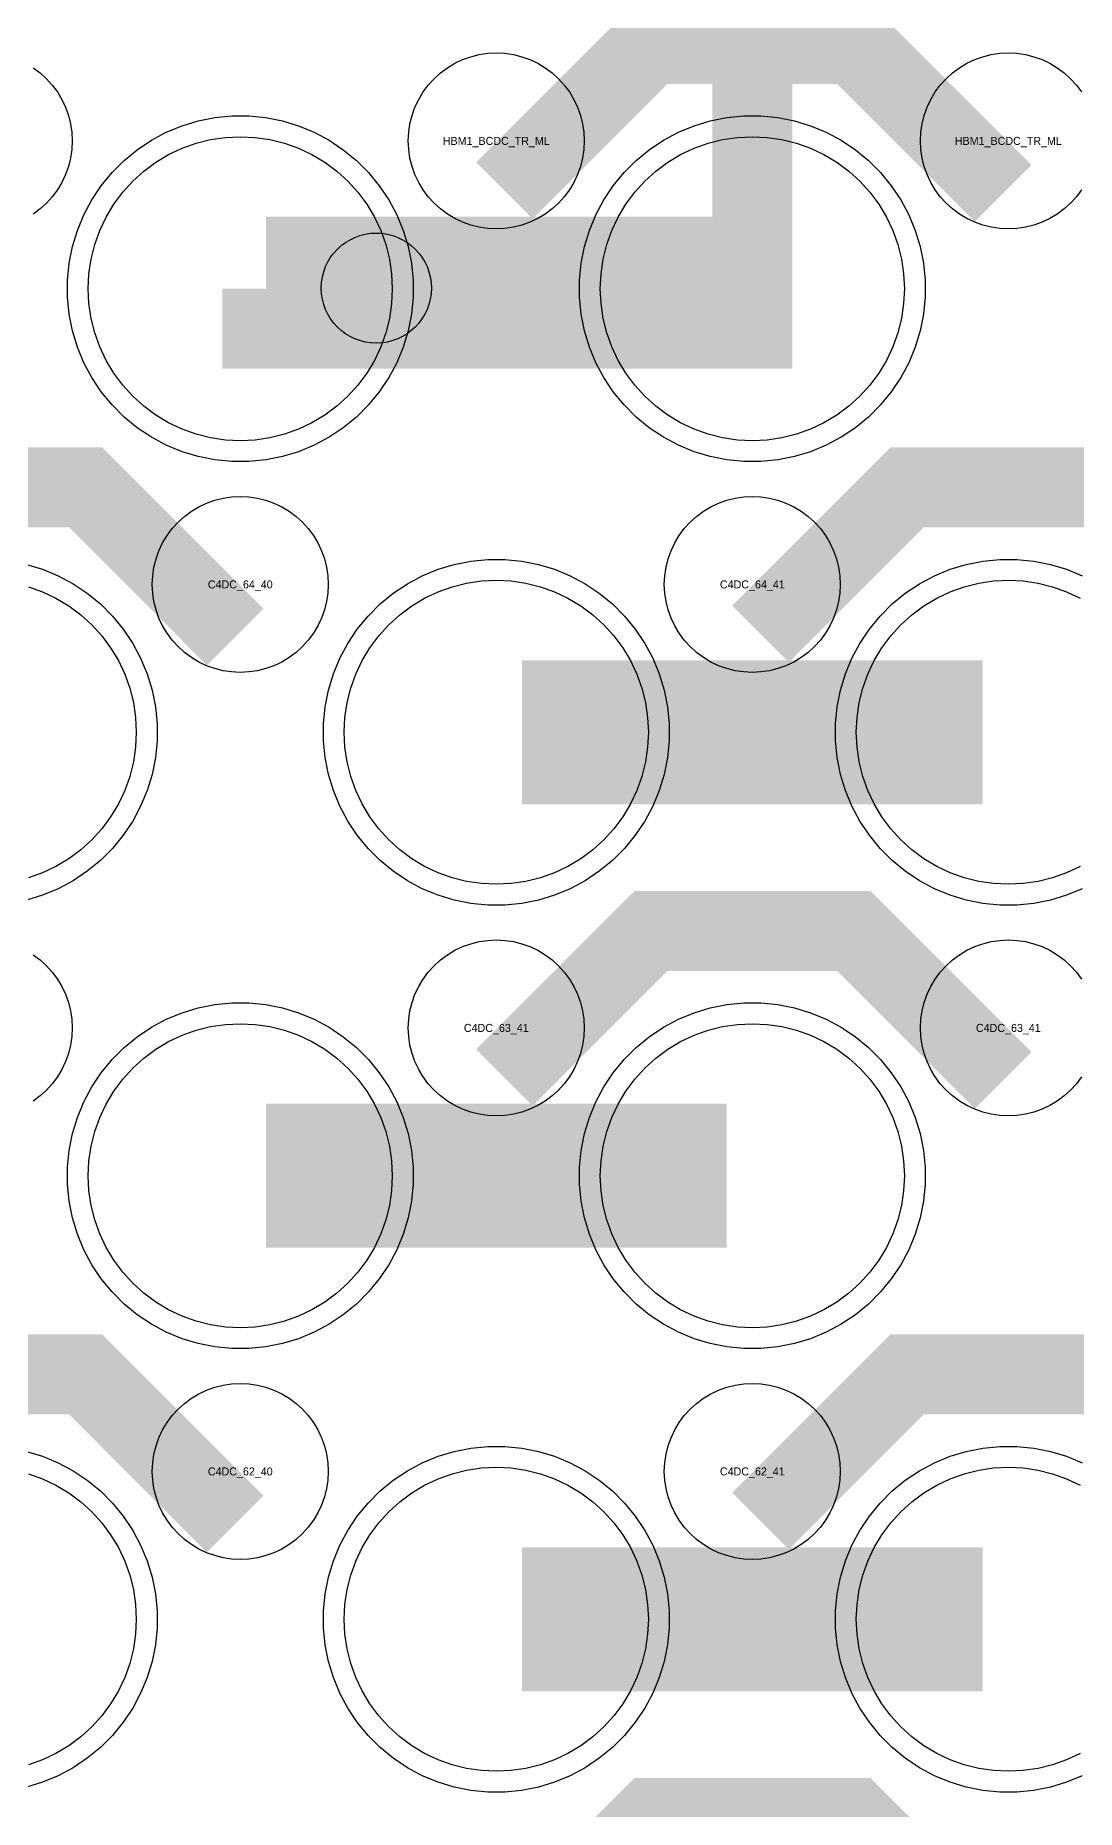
# Model space of a CAD drawing. Extents: x -11880 to 11880, y -14992 to 14992.
# Drawn here: x 976 to 1301, y -6308 to -5754 of the extents above; entities that cross this region are included whole.
import ezdxf
from ezdxf.enums import TextEntityAlignment as Align

# ---------------------------------------------------------------- set-up
doc = ezdxf.new("R2010")
doc.units = 0
doc.header["$MEASUREMENT"] = 0
for name, color, linetype in [('GDS_775_DT_237', 138, 'CONTINUOUS'), ('RDL1_FS', 34, 'CONTINUOUS'), ('RDL_BS', 160, 'CONTINUOUS')]:
    doc.layers.add(name, color=color, linetype=linetype)

msp = doc.modelspace()

# ---------------------------------------------------------------- linework, layer by layer
at = {"layer": 'RDL1_FS'}
for points in [[(1040, -5880.409), (1035.343, -5880.18), (1030.732, -5879.496), (1026.209, -5878.364), (1021.819, -5876.792), (1017.605, -5874.8), (1013.605, -5872.402), (1009.86, -5869.624), (1006.406, -5866.494), (1003.276, -5863.04), (1000.498, -5859.295), (998.1, -5855.295), (996.108, -5851.081), (994.536, -5846.691), (993.404, -5842.168), (992.72, -5837.557), (992.491, -5832.9), (992.72, -5828.243), (993.404, -5823.632), (994.536, -5819.109), (996.108, -5814.719), (998.1, -5810.505), (1000.498, -5806.505), (1003.276, -5802.76), (1006.406, -5799.306), (1009.86, -5796.176), (1013.605, -5793.398), (1017.605, -5791), (1021.819, -5789.008), (1026.209, -5787.436), (1030.732, -5786.304), (1035.343, -5785.62), (1040, -5785.391), (1044.657, -5785.62), (1049.268, -5786.304), (1053.791, -5787.436), (1058.181, -5789.008), (1062.395, -5791), (1066.395, -5793.398), (1070.14, -5796.176), (1073.594, -5799.306), (1076.724, -5802.76), (1079.502, -5806.505), (1081.9, -5810.505), (1083.892, -5814.719), (1085.464, -5819.109), (1086.596, -5823.632), (1087.28, -5828.243), (1087.509, -5832.9), (1087.28, -5837.557), (1086.596, -5842.168), (1085.464, -5846.691), (1083.892, -5851.081), (1081.9, -5855.295), (1079.502, -5859.295), (1076.724, -5863.04), (1073.594, -5866.494), (1070.14, -5869.624), (1066.395, -5872.402), (1062.395, -5874.8), (1058.181, -5876.792), (1053.791, -5878.364), (1049.268, -5879.496), (1044.657, -5880.18)], [(1200, -5880.409), (1195.343, -5880.18), (1190.732, -5879.496), (1186.209, -5878.364), (1181.819, -5876.792), (1177.605, -5874.8), (1173.605, -5872.402), (1169.86, -5869.624), (1166.406, -5866.494), (1163.276, -5863.04), (1160.498, -5859.295), (1158.1, -5855.295), (1156.108, -5851.081), (1154.536, -5846.691), (1153.404, -5842.168), (1152.72, -5837.557), (1152.491, -5832.9), (1152.72, -5828.243), (1153.404, -5823.632), (1154.536, -5819.109), (1156.108, -5814.719), (1158.1, -5810.505), (1160.498, -5806.505), (1163.276, -5802.76), (1166.406, -5799.306), (1169.86, -5796.176), (1173.605, -5793.398), (1177.605, -5791), (1181.819, -5789.008), (1186.209, -5787.436), (1190.732, -5786.304), (1195.343, -5785.62), (1200, -5785.391), (1204.657, -5785.62), (1209.268, -5786.304), (1213.791, -5787.436), (1218.181, -5789.008), (1222.395, -5791), (1226.395, -5793.398), (1230.14, -5796.176), (1233.594, -5799.306), (1236.724, -5802.76), (1239.502, -5806.505), (1241.9, -5810.505), (1243.892, -5814.719), (1245.464, -5819.109), (1246.596, -5823.632), (1247.28, -5828.243), (1247.509, -5832.9), (1247.28, -5837.557), (1246.596, -5842.168), (1245.464, -5846.691), (1243.892, -5851.081), (1241.9, -5855.295), (1239.502, -5859.295), (1236.724, -5863.04), (1233.594, -5866.494), (1230.14, -5869.624), (1226.395, -5872.402), (1222.395, -5874.8), (1218.181, -5876.792), (1213.791, -5878.364), (1209.268, -5879.496), (1204.657, -5880.18)], [(1120, -6018.974), (1115.343, -6018.745), (1110.732, -6018.061), (1106.209, -6016.929), (1101.819, -6015.357), (1097.605, -6013.365), (1093.605, -6010.967), (1089.86, -6008.189), (1086.406, -6005.059), (1083.276, -6001.605), (1080.498, -5997.86), (1078.1, -5993.86), (1076.108, -5989.646), (1074.536, -5985.256), (1073.404, -5980.733), (1072.72, -5976.122), (1072.491, -5971.465), (1072.72, -5966.808), (1073.404, -5962.197), (1074.536, -5957.674), (1076.108, -5953.284), (1078.1, -5949.07), (1080.498, -5945.07), (1083.276, -5941.325), (1086.406, -5937.871), (1089.86, -5934.741), (1093.605, -5931.963), (1097.605, -5929.565), (1101.819, -5927.573), (1106.209, -5926.001), (1110.732, -5924.869), (1115.343, -5924.185), (1120, -5923.956), (1124.657, -5924.185), (1129.268, -5924.869), (1133.791, -5926.001), (1138.181, -5927.573), (1142.395, -5929.565), (1146.395, -5931.963), (1150.14, -5934.741), (1153.594, -5937.871), (1156.724, -5941.325), (1159.502, -5945.07), (1161.9, -5949.07), (1163.892, -5953.284), (1165.464, -5957.674), (1166.596, -5962.197), (1167.28, -5966.808), (1167.509, -5971.465), (1167.28, -5976.122), (1166.596, -5980.733), (1165.464, -5985.256), (1163.892, -5989.646), (1161.9, -5993.86), (1159.502, -5997.86), (1156.724, -6001.605), (1153.594, -6005.059), (1150.14, -6008.189), (1146.395, -6010.967), (1142.395, -6013.365), (1138.181, -6015.357), (1133.791, -6016.929), (1129.268, -6018.061), (1124.657, -6018.745)], [(1040, -6157.539), (1035.343, -6157.31), (1030.732, -6156.626), (1026.209, -6155.494), (1021.819, -6153.922), (1017.605, -6151.93), (1013.605, -6149.532), (1009.86, -6146.754), (1006.406, -6143.624), (1003.276, -6140.17), (1000.498, -6136.425), (998.1, -6132.425), (996.108, -6128.211), (994.536, -6123.821), (993.404, -6119.298), (992.72, -6114.687), (992.491, -6110.03), (992.72, -6105.373), (993.404, -6100.762), (994.536, -6096.239), (996.108, -6091.849), (998.1, -6087.635), (1000.498, -6083.635), (1003.276, -6079.89), (1006.406, -6076.436), (1009.86, -6073.306), (1013.605, -6070.528), (1017.605, -6068.13), (1021.819, -6066.138), (1026.209, -6064.566), (1030.732, -6063.434), (1035.343, -6062.75), (1040, -6062.521), (1044.657, -6062.75), (1049.268, -6063.434), (1053.791, -6064.566), (1058.181, -6066.138), (1062.395, -6068.13), (1066.395, -6070.528), (1070.14, -6073.306), (1073.594, -6076.436), (1076.724, -6079.89), (1079.502, -6083.635), (1081.9, -6087.635), (1083.892, -6091.849), (1085.464, -6096.239), (1086.596, -6100.762), (1087.28, -6105.373), (1087.509, -6110.03), (1087.28, -6114.687), (1086.596, -6119.298), (1085.464, -6123.821), (1083.892, -6128.211), (1081.9, -6132.425), (1079.502, -6136.425), (1076.724, -6140.17), (1073.594, -6143.624), (1070.14, -6146.754), (1066.395, -6149.532), (1062.395, -6151.93), (1058.181, -6153.922), (1053.791, -6155.494), (1049.268, -6156.626), (1044.657, -6157.31)], [(1200, -6157.539), (1195.343, -6157.31), (1190.732, -6156.626), (1186.209, -6155.494), (1181.819, -6153.922), (1177.605, -6151.93), (1173.605, -6149.532), (1169.86, -6146.754), (1166.406, -6143.624), (1163.276, -6140.17), (1160.498, -6136.425), (1158.1, -6132.425), (1156.108, -6128.211), (1154.536, -6123.821), (1153.404, -6119.298), (1152.72, -6114.687), (1152.491, -6110.03), (1152.72, -6105.373), (1153.404, -6100.762), (1154.536, -6096.239), (1156.108, -6091.849), (1158.1, -6087.635), (1160.498, -6083.635), (1163.276, -6079.89), (1166.406, -6076.436), (1169.86, -6073.306), (1173.605, -6070.528), (1177.605, -6068.13), (1181.819, -6066.138), (1186.209, -6064.566), (1190.732, -6063.434), (1195.343, -6062.75), (1200, -6062.521), (1204.657, -6062.75), (1209.268, -6063.434), (1213.791, -6064.566), (1218.181, -6066.138), (1222.395, -6068.13), (1226.395, -6070.528), (1230.14, -6073.306), (1233.594, -6076.436), (1236.724, -6079.89), (1239.502, -6083.635), (1241.9, -6087.635), (1243.892, -6091.849), (1245.464, -6096.239), (1246.596, -6100.762), (1247.28, -6105.373), (1247.509, -6110.03), (1247.28, -6114.687), (1246.596, -6119.298), (1245.464, -6123.821), (1243.892, -6128.211), (1241.9, -6132.425), (1239.502, -6136.425), (1236.724, -6140.17), (1233.594, -6143.624), (1230.14, -6146.754), (1226.395, -6149.532), (1222.395, -6151.93), (1218.181, -6153.922), (1213.791, -6155.494), (1209.268, -6156.626), (1204.657, -6157.31)], [(1120, -6296.099), (1115.343, -6295.87), (1110.732, -6295.186), (1106.209, -6294.054), (1101.819, -6292.482), (1097.605, -6290.49), (1093.605, -6288.092), (1089.86, -6285.314), (1086.406, -6282.184), (1083.276, -6278.73), (1080.498, -6274.985), (1078.1, -6270.985), (1076.108, -6266.771), (1074.536, -6262.381), (1073.404, -6257.858), (1072.72, -6253.247), (1072.491, -6248.59), (1072.72, -6243.933), (1073.404, -6239.322), (1074.536, -6234.799), (1076.108, -6230.409), (1078.1, -6226.195), (1080.498, -6222.195), (1083.276, -6218.45), (1086.406, -6214.996), (1089.86, -6211.866), (1093.605, -6209.088), (1097.605, -6206.69), (1101.819, -6204.698), (1106.209, -6203.126), (1110.732, -6201.994), (1115.343, -6201.31), (1120, -6201.081), (1124.657, -6201.31), (1129.268, -6201.994), (1133.791, -6203.126), (1138.181, -6204.698), (1142.395, -6206.69), (1146.395, -6209.088), (1150.14, -6211.866), (1153.594, -6214.996), (1156.724, -6218.45), (1159.502, -6222.195), (1161.9, -6226.195), (1163.892, -6230.409), (1165.464, -6234.799), (1166.596, -6239.322), (1167.28, -6243.933), (1167.509, -6248.59), (1167.28, -6253.247), (1166.596, -6257.858), (1165.464, -6262.381), (1163.892, -6266.771), (1161.9, -6270.985), (1159.502, -6274.985), (1156.724, -6278.73), (1153.594, -6282.184), (1150.14, -6285.314), (1146.395, -6288.092), (1142.395, -6290.49), (1138.181, -6292.482), (1133.791, -6294.054), (1129.268, -6295.186), (1124.657, -6295.87)]]:
    msp.add_lwpolyline(points, close=True, dxfattribs=at)
for points in [[(1048.002, -5832.9, 45, 45, 0), (1120.002, -5832.9, 45, 45, 0)], [(1120.002, -5832.9, 45, 45, 0), (1192.002, -5832.9, 45, 45, 0)], [(1128.002, -5971.465, 45, 45, 0), (1200.002, -5971.465, 45, 45, 0)], [(1200.002, -5971.465, 45, 45, 0), (1272.002, -5971.465, 45, 45, 0)], [(1048.002, -6110.03, 45, 45, 0), (1120.002, -6110.03, 45, 45, 0)], [(1120.002, -6110.03, 45, 45, 0), (1192.002, -6110.03, 45, 45, 0)], [(1128.002, -6248.59, 45, 45, 0), (1200.002, -6248.59, 45, 45, 0)], [(1200.002, -6248.59, 45, 45, 0), (1272.002, -6248.59, 45, 45, 0)]]:
    msp.add_lwpolyline(points, format="xyseb", dxfattribs=at)
for points in [[(1302.395, -6013.365), (1298.181, -6015.357), (1293.791, -6016.929), (1289.268, -6018.061), (1284.657, -6018.745), (1280, -6018.974), (1275.343, -6018.745), (1270.732, -6018.061), (1266.209, -6016.929), (1261.819, -6015.357), (1257.605, -6013.365), (1253.605, -6010.967), (1249.86, -6008.189), (1246.406, -6005.059), (1243.276, -6001.605), (1240.498, -5997.86), (1238.1, -5993.86), (1236.108, -5989.646), (1234.536, -5985.256), (1233.404, -5980.733), (1232.72, -5976.122), (1232.491, -5971.465), (1232.72, -5966.808), (1233.404, -5962.197), (1234.536, -5957.674), (1236.108, -5953.284), (1238.1, -5949.07), (1240.498, -5945.07), (1243.276, -5941.325), (1246.406, -5937.871), (1249.86, -5934.741), (1253.605, -5931.963), (1257.605, -5929.565), (1261.819, -5927.573), (1266.209, -5926.001), (1270.732, -5924.869), (1275.343, -5924.185), (1280, -5923.956), (1284.657, -5924.185), (1289.268, -5924.869), (1293.791, -5926.001), (1298.181, -5927.573), (1302.395, -5929.565)], [(973.791, -5926.001), (978.181, -5927.573), (982.395, -5929.565), (986.395, -5931.963), (990.14, -5934.741), (993.594, -5937.871), (996.724, -5941.325), (999.502, -5945.07), (1001.9, -5949.07), (1003.892, -5953.284), (1005.464, -5957.674), (1006.596, -5962.197), (1007.28, -5966.808), (1007.509, -5971.465), (1007.28, -5976.122), (1006.596, -5980.733), (1005.464, -5985.256), (1003.892, -5989.646), (1001.9, -5993.86), (999.502, -5997.86), (996.724, -6001.605), (993.594, -6005.059), (990.14, -6008.189), (986.395, -6010.967), (982.395, -6013.365), (978.181, -6015.357), (973.791, -6016.929)], [(1302.395, -6290.49), (1298.181, -6292.482), (1293.791, -6294.054), (1289.268, -6295.186), (1284.657, -6295.87), (1280, -6296.099), (1275.343, -6295.87), (1270.732, -6295.186), (1266.209, -6294.054), (1261.819, -6292.482), (1257.605, -6290.49), (1253.605, -6288.092), (1249.86, -6285.314), (1246.406, -6282.184), (1243.276, -6278.73), (1240.498, -6274.985), (1238.1, -6270.985), (1236.108, -6266.771), (1234.536, -6262.381), (1233.404, -6257.858), (1232.72, -6253.247), (1232.491, -6248.59), (1232.72, -6243.933), (1233.404, -6239.322), (1234.536, -6234.799), (1236.108, -6230.409), (1238.1, -6226.195), (1240.498, -6222.195), (1243.276, -6218.45), (1246.406, -6214.996), (1249.86, -6211.866), (1253.605, -6209.088), (1257.605, -6206.69), (1261.819, -6204.698), (1266.209, -6203.126), (1270.732, -6201.994), (1275.343, -6201.31), (1280, -6201.081), (1284.657, -6201.31), (1289.268, -6201.994), (1293.791, -6203.126), (1298.181, -6204.698), (1302.395, -6206.69)], [(973.791, -6203.126), (978.181, -6204.698), (982.395, -6206.69), (986.395, -6209.088), (990.14, -6211.866), (993.594, -6214.996), (996.724, -6218.45), (999.502, -6222.195), (1001.9, -6226.195), (1003.892, -6230.409), (1005.464, -6234.799), (1006.596, -6239.322), (1007.28, -6243.933), (1007.509, -6248.59), (1007.28, -6253.247), (1006.596, -6257.858), (1005.464, -6262.381), (1003.892, -6266.771), (1001.9, -6270.985), (999.502, -6274.985), (996.724, -6278.73), (993.594, -6282.184), (990.14, -6285.314), (986.395, -6288.092), (982.395, -6290.49), (978.181, -6292.482), (973.791, -6294.054)]]:
    msp.add_lwpolyline(points, dxfattribs=at)
msp.add_circle((1082.509, -5832.696), 17.2, dxfattribs=at)
at = {"layer": 'RDL_BS'}
for points in [[(1200, -5857.9, 25, 25, 0), (1200, -5743.899, 25, 25, 0)], [(1122.562, -5802.214, 25, 25, 0), (1168.377, -5756.399, 25, 25, 0), (1201.93, -5756.399, 25, 25, 0)], [(1278.401, -5803.113, 25, 25, 0), (1231.687, -5756.399, 25, 25, 0), (1201.929, -5756.399, 25, 25, 0)], [(1034.397, -5845.4, 25, 25, 0), (1212.5, -5845.4, 25, 25, 0)], [(1038.401, -5941.678, 25, 25, 0), (991.687, -5894.964, 25, 25, 0), (961.929, -5894.964, 25, 25, 0)], [(1202.562, -5940.779, 25, 25, 0), (1248.377, -5894.964, 25, 25, 0), (1281.93, -5894.964, 25, 25, 0)], [(1358.401, -5941.678, 25, 25, 0), (1311.687, -5894.964, 25, 25, 0), (1281.929, -5894.964, 25, 25, 0)], [(1122.562, -6079.344, 25, 25, 0), (1168.377, -6033.529, 25, 25, 0), (1201.93, -6033.529, 25, 25, 0)], [(1278.401, -6080.243, 25, 25, 0), (1231.687, -6033.529, 25, 25, 0), (1201.929, -6033.529, 25, 25, 0)], [(1038.401, -6218.803, 25, 25, 0), (991.687, -6172.089, 25, 25, 0), (961.929, -6172.089, 25, 25, 0)], [(1202.562, -6217.904, 25, 25, 0), (1248.377, -6172.089, 25, 25, 0), (1281.93, -6172.089, 25, 25, 0)], [(1358.401, -6218.803, 25, 25, 0), (1311.687, -6172.089, 25, 25, 0), (1281.929, -6172.089, 25, 25, 0)], [(1122.562, -6356.469, 25, 25, 0), (1168.377, -6310.654, 25, 25, 0), (1201.93, -6310.654, 25, 25, 0)], [(1278.401, -6357.368, 25, 25, 0), (1231.687, -6310.654, 25, 25, 0), (1201.929, -6310.654, 25, 25, 0)]]:
    msp.add_lwpolyline(points, format="xyseb", dxfattribs=at)
for points in [[(975.28, -5763.855), (977.443, -5765.458), (979.442, -5767.27), (981.254, -5769.269), (982.857, -5771.432), (984.25, -5773.756), (985.402, -5776.193), (986.309, -5778.728), (986.966, -5781.347), (987.362, -5784.019), (987.494, -5786.712), (987.362, -5789.405), (986.966, -5792.077), (986.309, -5794.696), (985.402, -5797.231), (984.25, -5799.668), (982.857, -5801.992), (981.254, -5804.155), (979.442, -5806.154), (977.443, -5807.966), (975.28, -5809.569)], [(1302.857, -5801.992), (1301.254, -5804.155), (1299.442, -5806.154), (1297.443, -5807.966), (1295.28, -5809.569), (1292.956, -5810.962), (1290.519, -5812.114), (1287.984, -5813.021), (1285.365, -5813.678), (1282.693, -5814.074), (1280, -5814.206), (1277.307, -5814.074), (1274.635, -5813.678), (1272.016, -5813.021), (1269.481, -5812.114), (1267.044, -5810.962), (1264.72, -5809.569), (1262.557, -5807.966), (1260.558, -5806.154), (1258.746, -5804.155), (1257.143, -5801.992), (1255.75, -5799.668), (1254.598, -5797.231), (1253.691, -5794.696), (1253.034, -5792.077), (1252.638, -5789.405), (1252.506, -5786.712), (1252.638, -5784.019), (1253.034, -5781.347), (1253.691, -5778.728), (1254.598, -5776.193), (1255.75, -5773.756), (1257.143, -5771.432), (1258.746, -5769.269), (1260.558, -5767.27), (1262.557, -5765.458), (1264.72, -5763.855), (1267.044, -5762.462), (1269.481, -5761.31), (1272.016, -5760.403), (1274.635, -5759.746), (1277.307, -5759.35), (1280, -5759.218), (1282.693, -5759.35), (1285.365, -5759.746), (1287.984, -5760.403), (1290.519, -5761.31), (1292.956, -5762.462), (1295.28, -5763.855), (1297.443, -5765.458), (1299.442, -5767.27), (1301.254, -5769.269), (1302.857, -5771.432)], [(973.165, -5919.028), (978.205, -5920.559), (983.115, -5922.59), (987.777, -5925.082), (992.191, -5928.029), (996.292, -5931.391), (1000.074, -5935.173), (1003.436, -5939.274), (1006.383, -5943.688), (1008.875, -5948.35), (1010.906, -5953.26), (1012.437, -5958.3), (1013.483, -5963.527), (1014, -5968.821), (1014, -5974.109), (1013.483, -5979.403), (1012.437, -5984.63), (1010.906, -5989.67), (1008.875, -5994.58), (1006.383, -5999.242), (1003.436, -6003.656), (1000.074, -6007.757), (996.292, -6011.539), (992.191, -6014.901), (987.777, -6017.848), (983.115, -6020.34), (978.205, -6022.371), (973.165, -6023.902)], [(1303.115, -6020.34), (1298.205, -6022.371), (1293.165, -6023.902), (1287.938, -6024.948), (1282.644, -6025.465), (1277.356, -6025.465), (1272.062, -6024.948), (1266.835, -6023.902), (1261.795, -6022.371), (1256.885, -6020.34), (1252.223, -6017.848), (1247.809, -6014.901), (1243.708, -6011.539), (1239.926, -6007.757), (1236.564, -6003.656), (1233.617, -5999.242), (1231.125, -5994.58), (1229.094, -5989.67), (1227.563, -5984.63), (1226.517, -5979.403), (1226, -5974.109), (1226, -5968.821), (1226.517, -5963.527), (1227.563, -5958.3), (1229.094, -5953.26), (1231.125, -5948.35), (1233.617, -5943.688), (1236.564, -5939.274), (1239.926, -5935.173), (1243.708, -5931.391), (1247.809, -5928.029), (1252.223, -5925.082), (1256.885, -5922.59), (1261.795, -5920.559), (1266.835, -5919.028), (1272.062, -5917.982), (1277.356, -5917.465), (1282.644, -5917.465), (1287.938, -5917.982), (1293.165, -5919.028), (1298.205, -5920.559), (1303.115, -5922.59)], [(975.28, -6040.985), (977.443, -6042.588), (979.442, -6044.4), (981.254, -6046.399), (982.857, -6048.562), (984.25, -6050.886), (985.402, -6053.323), (986.309, -6055.858), (986.966, -6058.477), (987.362, -6061.149), (987.494, -6063.842), (987.362, -6066.535), (986.966, -6069.207), (986.309, -6071.826), (985.402, -6074.361), (984.25, -6076.798), (982.857, -6079.122), (981.254, -6081.285), (979.442, -6083.284), (977.443, -6085.096), (975.28, -6086.699)], [(1302.857, -6079.122), (1301.254, -6081.285), (1299.442, -6083.284), (1297.443, -6085.096), (1295.28, -6086.699), (1292.956, -6088.092), (1290.519, -6089.244), (1287.984, -6090.151), (1285.365, -6090.808), (1282.693, -6091.204), (1280, -6091.336), (1277.307, -6091.204), (1274.635, -6090.808), (1272.016, -6090.151), (1269.481, -6089.244), (1267.044, -6088.092), (1264.72, -6086.699), (1262.557, -6085.096), (1260.558, -6083.284), (1258.746, -6081.285), (1257.143, -6079.122), (1255.75, -6076.798), (1254.598, -6074.361), (1253.691, -6071.826), (1253.034, -6069.207), (1252.638, -6066.535), (1252.506, -6063.842), (1252.638, -6061.149), (1253.034, -6058.477), (1253.691, -6055.858), (1254.598, -6053.323), (1255.75, -6050.886), (1257.143, -6048.562), (1258.746, -6046.399), (1260.558, -6044.4), (1262.557, -6042.588), (1264.72, -6040.985), (1267.044, -6039.592), (1269.481, -6038.44), (1272.016, -6037.533), (1274.635, -6036.876), (1277.307, -6036.48), (1280, -6036.348), (1282.693, -6036.48), (1285.365, -6036.876), (1287.984, -6037.533), (1290.519, -6038.44), (1292.956, -6039.592), (1295.28, -6040.985), (1297.443, -6042.588), (1299.442, -6044.4), (1301.254, -6046.399), (1302.857, -6048.562)], [(973.165, -6196.153), (978.205, -6197.684), (983.115, -6199.715), (987.777, -6202.207), (992.191, -6205.154), (996.292, -6208.516), (1000.074, -6212.298), (1003.436, -6216.399), (1006.383, -6220.813), (1008.875, -6225.475), (1010.906, -6230.385), (1012.437, -6235.425), (1013.483, -6240.652), (1014, -6245.946), (1014, -6251.234), (1013.483, -6256.528), (1012.437, -6261.755), (1010.906, -6266.795), (1008.875, -6271.705), (1006.383, -6276.367), (1003.436, -6280.781), (1000.074, -6284.882), (996.292, -6288.664), (992.191, -6292.026), (987.777, -6294.973), (983.115, -6297.465), (978.205, -6299.496), (973.165, -6301.027)], [(1303.115, -6297.465), (1298.205, -6299.496), (1293.165, -6301.027), (1287.938, -6302.073), (1282.644, -6302.59), (1277.356, -6302.59), (1272.062, -6302.073), (1266.835, -6301.027), (1261.795, -6299.496), (1256.885, -6297.465), (1252.223, -6294.973), (1247.809, -6292.026), (1243.708, -6288.664), (1239.926, -6284.882), (1236.564, -6280.781), (1233.617, -6276.367), (1231.125, -6271.705), (1229.094, -6266.795), (1227.563, -6261.755), (1226.517, -6256.528), (1226, -6251.234), (1226, -6245.946), (1226.517, -6240.652), (1227.563, -6235.425), (1229.094, -6230.385), (1231.125, -6225.475), (1233.617, -6220.813), (1236.564, -6216.399), (1239.926, -6212.298), (1243.708, -6208.516), (1247.809, -6205.154), (1252.223, -6202.207), (1256.885, -6199.715), (1261.795, -6197.684), (1266.835, -6196.153), (1272.062, -6195.107), (1277.356, -6194.59), (1282.644, -6194.59), (1287.938, -6195.107), (1293.165, -6196.153), (1298.205, -6197.684), (1303.115, -6199.715)]]:
    msp.add_lwpolyline(points, dxfattribs=at)
for points in [[(1120, -5814.206), (1117.307, -5814.074), (1114.635, -5813.678), (1112.016, -5813.021), (1109.481, -5812.114), (1107.044, -5810.962), (1104.72, -5809.569), (1102.557, -5807.966), (1100.558, -5806.154), (1098.746, -5804.155), (1097.143, -5801.992), (1095.75, -5799.668), (1094.598, -5797.231), (1093.691, -5794.696), (1093.034, -5792.077), (1092.638, -5789.405), (1092.506, -5786.712), (1092.638, -5784.019), (1093.034, -5781.347), (1093.691, -5778.728), (1094.598, -5776.193), (1095.75, -5773.756), (1097.143, -5771.432), (1098.746, -5769.269), (1100.558, -5767.27), (1102.557, -5765.458), (1104.72, -5763.855), (1107.044, -5762.462), (1109.481, -5761.31), (1112.016, -5760.403), (1114.635, -5759.746), (1117.307, -5759.35), (1120, -5759.218), (1122.693, -5759.35), (1125.365, -5759.746), (1127.984, -5760.403), (1130.519, -5761.31), (1132.956, -5762.462), (1135.28, -5763.855), (1137.443, -5765.458), (1139.442, -5767.27), (1141.254, -5769.269), (1142.857, -5771.432), (1144.25, -5773.756), (1145.402, -5776.193), (1146.309, -5778.728), (1146.966, -5781.347), (1147.362, -5784.019), (1147.494, -5786.712), (1147.362, -5789.405), (1146.966, -5792.077), (1146.309, -5794.696), (1145.402, -5797.231), (1144.25, -5799.668), (1142.857, -5801.992), (1141.254, -5804.155), (1139.442, -5806.154), (1137.443, -5807.966), (1135.28, -5809.569), (1132.956, -5810.962), (1130.519, -5812.114), (1127.984, -5813.021), (1125.365, -5813.678), (1122.693, -5814.074)], [(1037.356, -5886.9), (1032.062, -5886.383), (1026.835, -5885.337), (1021.795, -5883.806), (1016.885, -5881.775), (1012.223, -5879.283), (1007.809, -5876.336), (1003.708, -5872.974), (999.926, -5869.192), (996.564, -5865.091), (993.617, -5860.677), (991.125, -5856.015), (989.094, -5851.105), (987.563, -5846.065), (986.517, -5840.838), (986, -5835.544), (986, -5830.256), (986.517, -5824.962), (987.563, -5819.735), (989.094, -5814.695), (991.125, -5809.785), (993.617, -5805.123), (996.564, -5800.709), (999.926, -5796.608), (1003.708, -5792.826), (1007.809, -5789.464), (1012.223, -5786.517), (1016.885, -5784.025), (1021.795, -5781.994), (1026.835, -5780.463), (1032.062, -5779.417), (1037.356, -5778.9), (1042.644, -5778.9), (1047.938, -5779.417), (1053.165, -5780.463), (1058.205, -5781.994), (1063.115, -5784.025), (1067.777, -5786.517), (1072.191, -5789.464), (1076.292, -5792.826), (1080.074, -5796.608), (1083.436, -5800.709), (1086.383, -5805.123), (1088.875, -5809.785), (1090.906, -5814.695), (1092.437, -5819.735), (1093.483, -5824.962), (1094, -5830.256), (1094, -5835.544), (1093.483, -5840.838), (1092.437, -5846.065), (1090.906, -5851.105), (1088.875, -5856.015), (1086.383, -5860.677), (1083.436, -5865.091), (1080.074, -5869.192), (1076.292, -5872.974), (1072.191, -5876.336), (1067.777, -5879.283), (1063.115, -5881.775), (1058.205, -5883.806), (1053.165, -5885.337), (1047.938, -5886.383), (1042.644, -5886.9)], [(1197.356, -5886.9), (1192.062, -5886.383), (1186.835, -5885.337), (1181.795, -5883.806), (1176.885, -5881.775), (1172.223, -5879.283), (1167.809, -5876.336), (1163.708, -5872.974), (1159.926, -5869.192), (1156.564, -5865.091), (1153.617, -5860.677), (1151.125, -5856.015), (1149.094, -5851.105), (1147.563, -5846.065), (1146.517, -5840.838), (1146, -5835.544), (1146, -5830.256), (1146.517, -5824.962), (1147.563, -5819.735), (1149.094, -5814.695), (1151.125, -5809.785), (1153.617, -5805.123), (1156.564, -5800.709), (1159.926, -5796.608), (1163.708, -5792.826), (1167.809, -5789.464), (1172.223, -5786.517), (1176.885, -5784.025), (1181.795, -5781.994), (1186.835, -5780.463), (1192.062, -5779.417), (1197.356, -5778.9), (1202.644, -5778.9), (1207.938, -5779.417), (1213.165, -5780.463), (1218.205, -5781.994), (1223.115, -5784.025), (1227.777, -5786.517), (1232.191, -5789.464), (1236.292, -5792.826), (1240.074, -5796.608), (1243.436, -5800.709), (1246.383, -5805.123), (1248.875, -5809.785), (1250.906, -5814.695), (1252.437, -5819.735), (1253.483, -5824.962), (1254, -5830.256), (1254, -5835.544), (1253.483, -5840.838), (1252.437, -5846.065), (1250.906, -5851.105), (1248.875, -5856.015), (1246.383, -5860.677), (1243.436, -5865.091), (1240.074, -5869.192), (1236.292, -5872.974), (1232.191, -5876.336), (1227.777, -5879.283), (1223.115, -5881.775), (1218.205, -5883.806), (1213.165, -5885.337), (1207.938, -5886.383), (1202.644, -5886.9)], [(1040, -5952.771), (1037.307, -5952.639), (1034.635, -5952.243), (1032.016, -5951.586), (1029.481, -5950.679), (1027.044, -5949.527), (1024.72, -5948.134), (1022.557, -5946.531), (1020.558, -5944.719), (1018.746, -5942.72), (1017.143, -5940.557), (1015.75, -5938.233), (1014.598, -5935.796), (1013.691, -5933.261), (1013.034, -5930.642), (1012.638, -5927.97), (1012.506, -5925.277), (1012.638, -5922.584), (1013.034, -5919.912), (1013.691, -5917.293), (1014.598, -5914.758), (1015.75, -5912.321), (1017.143, -5909.997), (1018.746, -5907.834), (1020.558, -5905.835), (1022.557, -5904.023), (1024.72, -5902.42), (1027.044, -5901.027), (1029.481, -5899.875), (1032.016, -5898.968), (1034.635, -5898.311), (1037.307, -5897.915), (1040, -5897.783), (1042.693, -5897.915), (1045.365, -5898.311), (1047.984, -5898.968), (1050.519, -5899.875), (1052.956, -5901.027), (1055.28, -5902.42), (1057.443, -5904.023), (1059.442, -5905.835), (1061.254, -5907.834), (1062.857, -5909.997), (1064.25, -5912.321), (1065.402, -5914.758), (1066.309, -5917.293), (1066.966, -5919.912), (1067.362, -5922.584), (1067.494, -5925.277), (1067.362, -5927.97), (1066.966, -5930.642), (1066.309, -5933.261), (1065.402, -5935.796), (1064.25, -5938.233), (1062.857, -5940.557), (1061.254, -5942.72), (1059.442, -5944.719), (1057.443, -5946.531), (1055.28, -5948.134), (1052.956, -5949.527), (1050.519, -5950.679), (1047.984, -5951.586), (1045.365, -5952.243), (1042.693, -5952.639)], [(1200, -5952.771), (1197.307, -5952.639), (1194.635, -5952.243), (1192.016, -5951.586), (1189.481, -5950.679), (1187.044, -5949.527), (1184.72, -5948.134), (1182.557, -5946.531), (1180.558, -5944.719), (1178.746, -5942.72), (1177.143, -5940.557), (1175.75, -5938.233), (1174.598, -5935.796), (1173.691, -5933.261), (1173.034, -5930.642), (1172.638, -5927.97), (1172.506, -5925.277), (1172.638, -5922.584), (1173.034, -5919.912), (1173.691, -5917.293), (1174.598, -5914.758), (1175.75, -5912.321), (1177.143, -5909.997), (1178.746, -5907.834), (1180.558, -5905.835), (1182.557, -5904.023), (1184.72, -5902.42), (1187.044, -5901.027), (1189.481, -5899.875), (1192.016, -5898.968), (1194.635, -5898.311), (1197.307, -5897.915), (1200, -5897.783), (1202.693, -5897.915), (1205.365, -5898.311), (1207.984, -5898.968), (1210.519, -5899.875), (1212.956, -5901.027), (1215.28, -5902.42), (1217.443, -5904.023), (1219.442, -5905.835), (1221.254, -5907.834), (1222.857, -5909.997), (1224.25, -5912.321), (1225.402, -5914.758), (1226.309, -5917.293), (1226.966, -5919.912), (1227.362, -5922.584), (1227.494, -5925.277), (1227.362, -5927.97), (1226.966, -5930.642), (1226.309, -5933.261), (1225.402, -5935.796), (1224.25, -5938.233), (1222.857, -5940.557), (1221.254, -5942.72), (1219.442, -5944.719), (1217.443, -5946.531), (1215.28, -5948.134), (1212.956, -5949.527), (1210.519, -5950.679), (1207.984, -5951.586), (1205.365, -5952.243), (1202.693, -5952.639)], [(1117.356, -6025.465), (1112.062, -6024.948), (1106.835, -6023.902), (1101.795, -6022.371), (1096.885, -6020.34), (1092.223, -6017.848), (1087.809, -6014.901), (1083.708, -6011.539), (1079.926, -6007.757), (1076.564, -6003.656), (1073.617, -5999.242), (1071.125, -5994.58), (1069.094, -5989.67), (1067.563, -5984.63), (1066.517, -5979.403), (1066, -5974.109), (1066, -5968.821), (1066.517, -5963.527), (1067.563, -5958.3), (1069.094, -5953.26), (1071.125, -5948.35), (1073.617, -5943.688), (1076.564, -5939.274), (1079.926, -5935.173), (1083.708, -5931.391), (1087.809, -5928.029), (1092.223, -5925.082), (1096.885, -5922.59), (1101.795, -5920.559), (1106.835, -5919.028), (1112.062, -5917.982), (1117.356, -5917.465), (1122.644, -5917.465), (1127.938, -5917.982), (1133.165, -5919.028), (1138.205, -5920.559), (1143.115, -5922.59), (1147.777, -5925.082), (1152.191, -5928.029), (1156.292, -5931.391), (1160.074, -5935.173), (1163.436, -5939.274), (1166.383, -5943.688), (1168.875, -5948.35), (1170.906, -5953.26), (1172.437, -5958.3), (1173.483, -5963.527), (1174, -5968.821), (1174, -5974.109), (1173.483, -5979.403), (1172.437, -5984.63), (1170.906, -5989.67), (1168.875, -5994.58), (1166.383, -5999.242), (1163.436, -6003.656), (1160.074, -6007.757), (1156.292, -6011.539), (1152.191, -6014.901), (1147.777, -6017.848), (1143.115, -6020.34), (1138.205, -6022.371), (1133.165, -6023.902), (1127.938, -6024.948), (1122.644, -6025.465)], [(1120, -6091.336), (1117.307, -6091.204), (1114.635, -6090.808), (1112.016, -6090.151), (1109.481, -6089.244), (1107.044, -6088.092), (1104.72, -6086.699), (1102.557, -6085.096), (1100.558, -6083.284), (1098.746, -6081.285), (1097.143, -6079.122), (1095.75, -6076.798), (1094.598, -6074.361), (1093.691, -6071.826), (1093.034, -6069.207), (1092.638, -6066.535), (1092.506, -6063.842), (1092.638, -6061.149), (1093.034, -6058.477), (1093.691, -6055.858), (1094.598, -6053.323), (1095.75, -6050.886), (1097.143, -6048.562), (1098.746, -6046.399), (1100.558, -6044.4), (1102.557, -6042.588), (1104.72, -6040.985), (1107.044, -6039.592), (1109.481, -6038.44), (1112.016, -6037.533), (1114.635, -6036.876), (1117.307, -6036.48), (1120, -6036.348), (1122.693, -6036.48), (1125.365, -6036.876), (1127.984, -6037.533), (1130.519, -6038.44), (1132.956, -6039.592), (1135.28, -6040.985), (1137.443, -6042.588), (1139.442, -6044.4), (1141.254, -6046.399), (1142.857, -6048.562), (1144.25, -6050.886), (1145.402, -6053.323), (1146.309, -6055.858), (1146.966, -6058.477), (1147.362, -6061.149), (1147.494, -6063.842), (1147.362, -6066.535), (1146.966, -6069.207), (1146.309, -6071.826), (1145.402, -6074.361), (1144.25, -6076.798), (1142.857, -6079.122), (1141.254, -6081.285), (1139.442, -6083.284), (1137.443, -6085.096), (1135.28, -6086.699), (1132.956, -6088.092), (1130.519, -6089.244), (1127.984, -6090.151), (1125.365, -6090.808), (1122.693, -6091.204)], [(1037.356, -6164.03), (1032.062, -6163.513), (1026.835, -6162.467), (1021.795, -6160.936), (1016.885, -6158.905), (1012.223, -6156.413), (1007.809, -6153.466), (1003.708, -6150.104), (999.926, -6146.322), (996.564, -6142.221), (993.617, -6137.807), (991.125, -6133.145), (989.094, -6128.235), (987.563, -6123.195), (986.517, -6117.968), (986, -6112.674), (986, -6107.386), (986.517, -6102.092), (987.563, -6096.865), (989.094, -6091.825), (991.125, -6086.915), (993.617, -6082.253), (996.564, -6077.839), (999.926, -6073.738), (1003.708, -6069.956), (1007.809, -6066.594), (1012.223, -6063.647), (1016.885, -6061.155), (1021.795, -6059.124), (1026.835, -6057.593), (1032.062, -6056.547), (1037.356, -6056.03), (1042.644, -6056.03), (1047.938, -6056.547), (1053.165, -6057.593), (1058.205, -6059.124), (1063.115, -6061.155), (1067.777, -6063.647), (1072.191, -6066.594), (1076.292, -6069.956), (1080.074, -6073.738), (1083.436, -6077.839), (1086.383, -6082.253), (1088.875, -6086.915), (1090.906, -6091.825), (1092.437, -6096.865), (1093.483, -6102.092), (1094, -6107.386), (1094, -6112.674), (1093.483, -6117.968), (1092.437, -6123.195), (1090.906, -6128.235), (1088.875, -6133.145), (1086.383, -6137.807), (1083.436, -6142.221), (1080.074, -6146.322), (1076.292, -6150.104), (1072.191, -6153.466), (1067.777, -6156.413), (1063.115, -6158.905), (1058.205, -6160.936), (1053.165, -6162.467), (1047.938, -6163.513), (1042.644, -6164.03)], [(1197.356, -6164.03), (1192.062, -6163.513), (1186.835, -6162.467), (1181.795, -6160.936), (1176.885, -6158.905), (1172.223, -6156.413), (1167.809, -6153.466), (1163.708, -6150.104), (1159.926, -6146.322), (1156.564, -6142.221), (1153.617, -6137.807), (1151.125, -6133.145), (1149.094, -6128.235), (1147.563, -6123.195), (1146.517, -6117.968), (1146, -6112.674), (1146, -6107.386), (1146.517, -6102.092), (1147.563, -6096.865), (1149.094, -6091.825), (1151.125, -6086.915), (1153.617, -6082.253), (1156.564, -6077.839), (1159.926, -6073.738), (1163.708, -6069.956), (1167.809, -6066.594), (1172.223, -6063.647), (1176.885, -6061.155), (1181.795, -6059.124), (1186.835, -6057.593), (1192.062, -6056.547), (1197.356, -6056.03), (1202.644, -6056.03), (1207.938, -6056.547), (1213.165, -6057.593), (1218.205, -6059.124), (1223.115, -6061.155), (1227.777, -6063.647), (1232.191, -6066.594), (1236.292, -6069.956), (1240.074, -6073.738), (1243.436, -6077.839), (1246.383, -6082.253), (1248.875, -6086.915), (1250.906, -6091.825), (1252.437, -6096.865), (1253.483, -6102.092), (1254, -6107.386), (1254, -6112.674), (1253.483, -6117.968), (1252.437, -6123.195), (1250.906, -6128.235), (1248.875, -6133.145), (1246.383, -6137.807), (1243.436, -6142.221), (1240.074, -6146.322), (1236.292, -6150.104), (1232.191, -6153.466), (1227.777, -6156.413), (1223.115, -6158.905), (1218.205, -6160.936), (1213.165, -6162.467), (1207.938, -6163.513), (1202.644, -6164.03)], [(1040, -6229.896), (1037.307, -6229.764), (1034.635, -6229.368), (1032.016, -6228.711), (1029.481, -6227.804), (1027.044, -6226.652), (1024.72, -6225.259), (1022.557, -6223.656), (1020.558, -6221.844), (1018.746, -6219.845), (1017.143, -6217.682), (1015.75, -6215.358), (1014.598, -6212.921), (1013.691, -6210.386), (1013.034, -6207.767), (1012.638, -6205.095), (1012.506, -6202.402), (1012.638, -6199.709), (1013.034, -6197.037), (1013.691, -6194.418), (1014.598, -6191.883), (1015.75, -6189.446), (1017.143, -6187.122), (1018.746, -6184.959), (1020.558, -6182.96), (1022.557, -6181.148), (1024.72, -6179.545), (1027.044, -6178.152), (1029.481, -6177), (1032.016, -6176.093), (1034.635, -6175.436), (1037.307, -6175.04), (1040, -6174.908), (1042.693, -6175.04), (1045.365, -6175.436), (1047.984, -6176.093), (1050.519, -6177), (1052.956, -6178.152), (1055.28, -6179.545), (1057.443, -6181.148), (1059.442, -6182.96), (1061.254, -6184.959), (1062.857, -6187.122), (1064.25, -6189.446), (1065.402, -6191.883), (1066.309, -6194.418), (1066.966, -6197.037), (1067.362, -6199.709), (1067.494, -6202.402), (1067.362, -6205.095), (1066.966, -6207.767), (1066.309, -6210.386), (1065.402, -6212.921), (1064.25, -6215.358), (1062.857, -6217.682), (1061.254, -6219.845), (1059.442, -6221.844), (1057.443, -6223.656), (1055.28, -6225.259), (1052.956, -6226.652), (1050.519, -6227.804), (1047.984, -6228.711), (1045.365, -6229.368), (1042.693, -6229.764)], [(1200, -6229.896), (1197.307, -6229.764), (1194.635, -6229.368), (1192.016, -6228.711), (1189.481, -6227.804), (1187.044, -6226.652), (1184.72, -6225.259), (1182.557, -6223.656), (1180.558, -6221.844), (1178.746, -6219.845), (1177.143, -6217.682), (1175.75, -6215.358), (1174.598, -6212.921), (1173.691, -6210.386), (1173.034, -6207.767), (1172.638, -6205.095), (1172.506, -6202.402), (1172.638, -6199.709), (1173.034, -6197.037), (1173.691, -6194.418), (1174.598, -6191.883), (1175.75, -6189.446), (1177.143, -6187.122), (1178.746, -6184.959), (1180.558, -6182.96), (1182.557, -6181.148), (1184.72, -6179.545), (1187.044, -6178.152), (1189.481, -6177), (1192.016, -6176.093), (1194.635, -6175.436), (1197.307, -6175.04), (1200, -6174.908), (1202.693, -6175.04), (1205.365, -6175.436), (1207.984, -6176.093), (1210.519, -6177), (1212.956, -6178.152), (1215.28, -6179.545), (1217.443, -6181.148), (1219.442, -6182.96), (1221.254, -6184.959), (1222.857, -6187.122), (1224.25, -6189.446), (1225.402, -6191.883), (1226.309, -6194.418), (1226.966, -6197.037), (1227.362, -6199.709), (1227.494, -6202.402), (1227.362, -6205.095), (1226.966, -6207.767), (1226.309, -6210.386), (1225.402, -6212.921), (1224.25, -6215.358), (1222.857, -6217.682), (1221.254, -6219.845), (1219.442, -6221.844), (1217.443, -6223.656), (1215.28, -6225.259), (1212.956, -6226.652), (1210.519, -6227.804), (1207.984, -6228.711), (1205.365, -6229.368), (1202.693, -6229.764)], [(1117.356, -6302.59), (1112.062, -6302.073), (1106.835, -6301.027), (1101.795, -6299.496), (1096.885, -6297.465), (1092.223, -6294.973), (1087.809, -6292.026), (1083.708, -6288.664), (1079.926, -6284.882), (1076.564, -6280.781), (1073.617, -6276.367), (1071.125, -6271.705), (1069.094, -6266.795), (1067.563, -6261.755), (1066.517, -6256.528), (1066, -6251.234), (1066, -6245.946), (1066.517, -6240.652), (1067.563, -6235.425), (1069.094, -6230.385), (1071.125, -6225.475), (1073.617, -6220.813), (1076.564, -6216.399), (1079.926, -6212.298), (1083.708, -6208.516), (1087.809, -6205.154), (1092.223, -6202.207), (1096.885, -6199.715), (1101.795, -6197.684), (1106.835, -6196.153), (1112.062, -6195.107), (1117.356, -6194.59), (1122.644, -6194.59), (1127.938, -6195.107), (1133.165, -6196.153), (1138.205, -6197.684), (1143.115, -6199.715), (1147.777, -6202.207), (1152.191, -6205.154), (1156.292, -6208.516), (1160.074, -6212.298), (1163.436, -6216.399), (1166.383, -6220.813), (1168.875, -6225.475), (1170.906, -6230.385), (1172.437, -6235.425), (1173.483, -6240.652), (1174, -6245.946), (1174, -6251.234), (1173.483, -6256.528), (1172.437, -6261.755), (1170.906, -6266.795), (1168.875, -6271.705), (1166.383, -6276.367), (1163.436, -6280.781), (1160.074, -6284.882), (1156.292, -6288.664), (1152.191, -6292.026), (1147.777, -6294.973), (1143.115, -6297.465), (1138.205, -6299.496), (1133.165, -6301.027), (1127.938, -6302.073), (1122.644, -6302.59)]]:
    msp.add_lwpolyline(points, close=True, dxfattribs=at)

# ---------------------------------------------------------------- texts
at = {"layer": 'GDS_775_DT_237'}
for s, p in [('HBM1_BCDC_TR_ML', (1120, -5786.712)), ('HBM1_BCDC_TR_ML', (1120, -5786.712)), ('HBM1_BCDC_TR_ML', (1280, -5786.712)), ('HBM1_BCDC_TR_ML', (1280, -5786.712)), ('C4DC_64_40', (1040, -5925.277)), ('C4DC_64_40', (1040, -5925.277)), ('C4DC_64_41', (1200, -5925.277)), ('C4DC_64_41', (1200, -5925.277)), ('C4DC_63_41', (1120, -6063.842)), ('C4DC_63_41', (1120, -6063.842)), ('C4DC_63_41', (1280, -6063.842)), ('C4DC_63_41', (1280, -6063.842)), ('C4DC_62_40', (1040, -6202.402)), ('C4DC_62_40', (1040, -6202.402)), ('C4DC_62_41', (1200, -6202.402)), ('C4DC_62_41', (1200, -6202.402))]:
    msp.add_text(s, height=2.5, dxfattribs=at).set_placement(p, align=Align.MIDDLE_CENTER)

doc.saveas('drawing.dxf')
